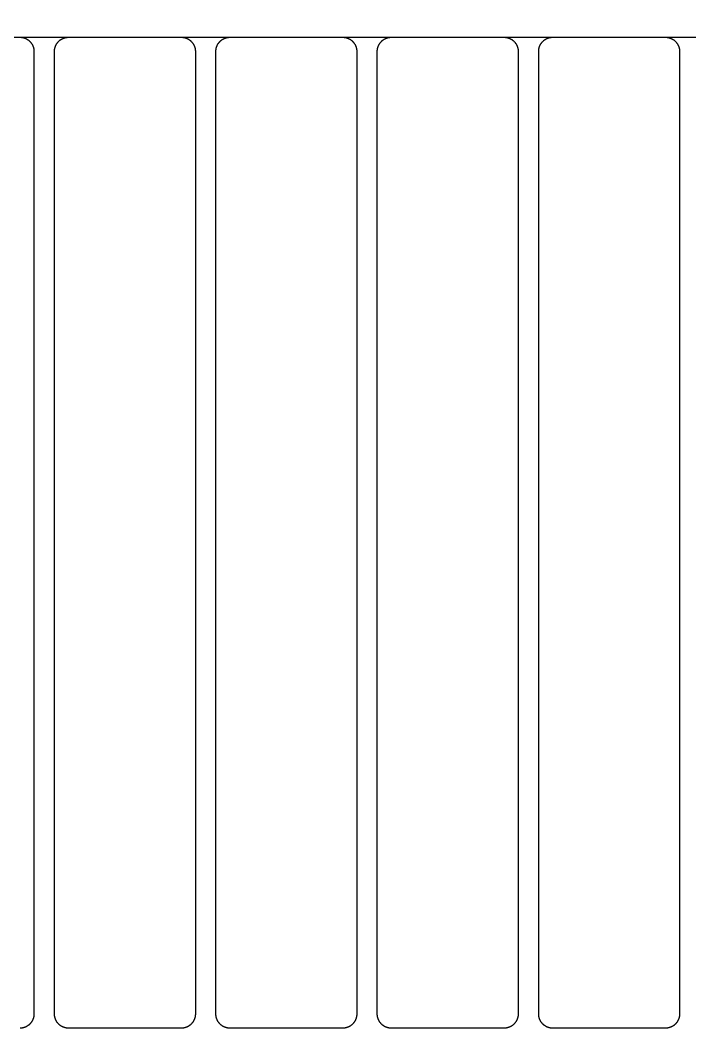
# Model space of a CAD drawing. Header units: millimetres. Extents: x -58335 to 291665, y -66693 to 213307.
# Drawn here: x 179955.4 to 180191.9, y -16251.8 to -15895.7 of the extents above; entities that cross this region are included whole.
import ezdxf

# ---------------------------------------------------------------- set-up
doc = ezdxf.new("R2010")
doc.units = ezdxf.units.MM
doc.header["$LTSCALE"] = 1000
for name, color, linetype in [('X-SITE$0$-MY-녹지', 254, 'Continuous'), ('X-SITE$0$-MY-시설선', 254, 'Continuous'), ('X-SITE$0$-MY-시설선 wood', 254, 'Continuous')]:
    doc.layers.add(name, color=color, linetype=linetype)
pattern_1 = [(0, (-29382.5, 14650.24), (317.5, 317.5), [158.75, -476.25]), (90, (-29303.13, 14570.87), (-317.5, 317.5), [158.75, -476.25])]

# ---------------------------------------------------------------- blocks, each defined once
blk = doc.blocks.new('X-SITE$0$GPSP-100')
at = {"layer": 'X-SITE$0$-MY-시설선'}
for points in [[(2154.22, -750), (2170.78, -750)], [(2211.22, -750), (2227.78, -750)], [(2268.22, -750), (2284.78, -750)], [(2325.22, -750), (2341.78, -750)], [(2382.22, -750), (2398.78, -750)]]:
    blk.add_lwpolyline(points, dxfattribs=at)
at = {"layer": 'X-SITE$0$-MY-시설선 wood'}
for points in [[(2166, -755), (2166, -754.89), (2166, -754.78), (2166.01, -754.66), (2166.02, -754.55), (2166.03, -754.44), (2166.05, -754.32), (2166.06, -754.21), (2166.08, -754.09), (2166.11, -753.97), (2166.13, -753.86), (2166.16, -753.74), (2166.19, -753.62), (2166.23, -753.51), (2166.27, -753.39), (2166.31, -753.28), (2166.35, -753.16), (2166.4, -753.04), (2166.45, -752.93), (2166.5, -752.82), (2166.56, -752.7), (2166.62, -752.59), (2166.68, -752.48), (2166.75, -752.37), (2166.82, -752.26), (2166.89, -752.16), (2166.96, -752.05), (2167.04, -751.95), (2167.12, -751.85), (2167.2, -751.75), (2167.29, -751.65), (2167.37, -751.56), (2167.46, -751.46), (2167.56, -751.37), (2167.65, -751.29), (2167.75, -751.2), (2167.85, -751.12), (2167.95, -751.04), (2168.05, -750.96), (2168.16, -750.89), (2168.26, -750.82), (2168.37, -750.75), (2168.48, -750.68), (2168.59, -750.62), (2168.7, -750.56), (2168.82, -750.5), (2168.93, -750.45), (2169.04, -750.4), (2169.16, -750.35), (2169.28, -750.31), (2169.39, -750.27), (2169.51, -750.23), (2169.62, -750.19), (2169.74, -750.16), (2169.86, -750.13), (2169.97, -750.11), (2170.09, -750.08), (2170.21, -750.06), (2170.32, -750.05), (2170.44, -750.03), (2170.55, -750.02), (2170.66, -750.01), (2170.78, -750), (2170.89, -750), (2171, -750)], [(2171, -750), (2211, -750)], [(2211, -750), (2211.11, -750), (2211.22, -750), (2211.34, -750.01), (2211.45, -750.02), (2211.56, -750.03), (2211.68, -750.05), (2211.79, -750.06), (2211.91, -750.08), (2212.03, -750.11), (2212.14, -750.13), (2212.26, -750.16), (2212.38, -750.19), (2212.49, -750.23), (2212.61, -750.27), (2212.72, -750.31), (2212.84, -750.35), (2212.96, -750.4), (2213.07, -750.45), (2213.18, -750.5), (2213.3, -750.56), (2213.41, -750.62), (2213.52, -750.68), (2213.63, -750.75), (2213.74, -750.82), (2213.84, -750.89), (2213.95, -750.96), (2214.05, -751.04), (2214.15, -751.12), (2214.25, -751.2), (2214.35, -751.29), (2214.44, -751.37), (2214.54, -751.46), (2214.63, -751.56), (2214.71, -751.65), (2214.8, -751.75), (2214.88, -751.85), (2214.96, -751.95), (2215.04, -752.05), (2215.11, -752.16), (2215.18, -752.26), (2215.25, -752.37), (2215.32, -752.48), (2215.38, -752.59), (2215.44, -752.7), (2215.5, -752.82), (2215.55, -752.93), (2215.6, -753.04), (2215.65, -753.16), (2215.69, -753.28), (2215.73, -753.39), (2215.77, -753.51), (2215.81, -753.62), (2215.84, -753.74), (2215.87, -753.86), (2215.89, -753.97), (2215.92, -754.09), (2215.94, -754.21), (2215.95, -754.32), (2215.97, -754.44), (2215.98, -754.55), (2215.99, -754.66), (2216, -754.78), (2216, -754.89), (2216, -755)], [(2223, -755), (2223, -754.89), (2223, -754.78), (2223.01, -754.66), (2223.02, -754.55), (2223.03, -754.44), (2223.05, -754.32), (2223.06, -754.21), (2223.08, -754.09), (2223.11, -753.97), (2223.13, -753.86), (2223.16, -753.74), (2223.19, -753.62), (2223.23, -753.51), (2223.27, -753.39), (2223.31, -753.28), (2223.35, -753.16), (2223.4, -753.04), (2223.45, -752.93), (2223.5, -752.82), (2223.56, -752.7), (2223.62, -752.59), (2223.68, -752.48), (2223.75, -752.37), (2223.82, -752.26), (2223.89, -752.16), (2223.96, -752.05), (2224.04, -751.95), (2224.12, -751.85), (2224.2, -751.75), (2224.29, -751.65), (2224.37, -751.56), (2224.46, -751.46), (2224.56, -751.37), (2224.65, -751.29), (2224.75, -751.2), (2224.85, -751.12), (2224.95, -751.04), (2225.05, -750.96), (2225.16, -750.89), (2225.26, -750.82), (2225.37, -750.75), (2225.48, -750.68), (2225.59, -750.62), (2225.7, -750.56), (2225.82, -750.5), (2225.93, -750.45), (2226.04, -750.4), (2226.16, -750.35), (2226.28, -750.31), (2226.39, -750.27), (2226.51, -750.23), (2226.62, -750.19), (2226.74, -750.16), (2226.86, -750.13), (2226.97, -750.11), (2227.09, -750.08), (2227.21, -750.06), (2227.32, -750.05), (2227.44, -750.03), (2227.55, -750.02), (2227.66, -750.01), (2227.78, -750), (2227.89, -750), (2228, -750)], [(2228, -750), (2268, -750)], [(2268, -750), (2268.11, -750), (2268.22, -750), (2268.34, -750.01), (2268.45, -750.02), (2268.56, -750.03), (2268.68, -750.05), (2268.79, -750.06), (2268.91, -750.08), (2269.03, -750.11), (2269.14, -750.13), (2269.26, -750.16), (2269.38, -750.19), (2269.49, -750.23), (2269.61, -750.27), (2269.72, -750.31), (2269.84, -750.35), (2269.96, -750.4), (2270.07, -750.45), (2270.18, -750.5), (2270.3, -750.56), (2270.41, -750.62), (2270.52, -750.68), (2270.63, -750.75), (2270.74, -750.82), (2270.84, -750.89), (2270.95, -750.96), (2271.05, -751.04), (2271.15, -751.12), (2271.25, -751.2), (2271.35, -751.29), (2271.44, -751.37), (2271.54, -751.46), (2271.63, -751.56), (2271.71, -751.65), (2271.8, -751.75), (2271.88, -751.85), (2271.96, -751.95), (2272.04, -752.05), (2272.11, -752.16), (2272.18, -752.26), (2272.25, -752.37), (2272.32, -752.48), (2272.38, -752.59), (2272.44, -752.7), (2272.5, -752.82), (2272.55, -752.93), (2272.6, -753.04), (2272.65, -753.16), (2272.69, -753.28), (2272.73, -753.39), (2272.77, -753.51), (2272.81, -753.62), (2272.84, -753.74), (2272.87, -753.86), (2272.89, -753.97), (2272.92, -754.09), (2272.94, -754.21), (2272.95, -754.32), (2272.97, -754.44), (2272.98, -754.55), (2272.99, -754.66), (2273, -754.78), (2273, -754.89), (2273, -755)], [(2280, -755), (2280, -754.89), (2280, -754.78), (2280.01, -754.66), (2280.02, -754.55), (2280.03, -754.44), (2280.05, -754.32), (2280.06, -754.21), (2280.08, -754.09), (2280.11, -753.97), (2280.13, -753.86), (2280.16, -753.74), (2280.19, -753.62), (2280.23, -753.51), (2280.27, -753.39), (2280.31, -753.28), (2280.35, -753.16), (2280.4, -753.04), (2280.45, -752.93), (2280.5, -752.82), (2280.56, -752.7), (2280.62, -752.59), (2280.68, -752.48), (2280.75, -752.37), (2280.82, -752.26), (2280.89, -752.16), (2280.96, -752.05), (2281.04, -751.95), (2281.12, -751.85), (2281.2, -751.75), (2281.29, -751.65), (2281.37, -751.56), (2281.46, -751.46), (2281.56, -751.37), (2281.65, -751.29), (2281.75, -751.2), (2281.85, -751.12), (2281.95, -751.04), (2282.05, -750.96), (2282.16, -750.89), (2282.26, -750.82), (2282.37, -750.75), (2282.48, -750.68), (2282.59, -750.62), (2282.7, -750.56), (2282.82, -750.5), (2282.93, -750.45), (2283.04, -750.4), (2283.16, -750.35), (2283.28, -750.31), (2283.39, -750.27), (2283.51, -750.23), (2283.62, -750.19), (2283.74, -750.16), (2283.86, -750.13), (2283.97, -750.11), (2284.09, -750.08), (2284.21, -750.06), (2284.32, -750.05), (2284.44, -750.03), (2284.55, -750.02), (2284.66, -750.01), (2284.78, -750), (2284.89, -750), (2285, -750)], [(2285, -750), (2325, -750)], [(2325, -750), (2325.11, -750), (2325.22, -750), (2325.34, -750.01), (2325.45, -750.02), (2325.56, -750.03), (2325.68, -750.05), (2325.79, -750.06), (2325.91, -750.08), (2326.03, -750.11), (2326.14, -750.13), (2326.26, -750.16), (2326.38, -750.19), (2326.49, -750.23), (2326.61, -750.27), (2326.72, -750.31), (2326.84, -750.35), (2326.96, -750.4), (2327.07, -750.45), (2327.18, -750.5), (2327.3, -750.56), (2327.41, -750.62), (2327.52, -750.68), (2327.63, -750.75), (2327.74, -750.82), (2327.84, -750.89), (2327.95, -750.96), (2328.05, -751.04), (2328.15, -751.12), (2328.25, -751.2), (2328.35, -751.29), (2328.44, -751.37), (2328.54, -751.46), (2328.63, -751.56), (2328.71, -751.65), (2328.8, -751.75), (2328.88, -751.85), (2328.96, -751.95), (2329.04, -752.05), (2329.11, -752.16), (2329.18, -752.26), (2329.25, -752.37), (2329.32, -752.48), (2329.38, -752.59), (2329.44, -752.7), (2329.5, -752.82), (2329.55, -752.93), (2329.6, -753.04), (2329.65, -753.16), (2329.69, -753.28), (2329.73, -753.39), (2329.77, -753.51), (2329.81, -753.62), (2329.84, -753.74), (2329.87, -753.86), (2329.89, -753.97), (2329.92, -754.09), (2329.94, -754.21), (2329.95, -754.32), (2329.97, -754.44), (2329.98, -754.55), (2329.99, -754.66), (2330, -754.78), (2330, -754.89), (2330, -755)], [(2337, -755), (2337, -754.89), (2337, -754.78), (2337.01, -754.66), (2337.02, -754.55), (2337.03, -754.44), (2337.05, -754.32), (2337.06, -754.21), (2337.08, -754.09), (2337.11, -753.97), (2337.13, -753.86), (2337.16, -753.74), (2337.19, -753.62), (2337.23, -753.51), (2337.27, -753.39), (2337.31, -753.28), (2337.35, -753.16), (2337.4, -753.04), (2337.45, -752.93), (2337.5, -752.82), (2337.56, -752.7), (2337.62, -752.59), (2337.68, -752.48), (2337.75, -752.37), (2337.82, -752.26), (2337.89, -752.16), (2337.96, -752.05), (2338.04, -751.95), (2338.12, -751.85), (2338.2, -751.75), (2338.29, -751.65), (2338.37, -751.56), (2338.46, -751.46), (2338.56, -751.37), (2338.65, -751.29), (2338.75, -751.2), (2338.85, -751.12), (2338.95, -751.04), (2339.05, -750.96), (2339.16, -750.89), (2339.26, -750.82), (2339.37, -750.75), (2339.48, -750.68), (2339.59, -750.62), (2339.7, -750.56), (2339.82, -750.5), (2339.93, -750.45), (2340.04, -750.4), (2340.16, -750.35), (2340.28, -750.31), (2340.39, -750.27), (2340.51, -750.23), (2340.62, -750.19), (2340.74, -750.16), (2340.86, -750.13), (2340.97, -750.11), (2341.09, -750.08), (2341.21, -750.06), (2341.32, -750.05), (2341.44, -750.03), (2341.55, -750.02), (2341.66, -750.01), (2341.78, -750), (2341.89, -750), (2342, -750)], [(2342, -750), (2382, -750)], [(2382, -750), (2382.11, -750), (2382.22, -750), (2382.34, -750.01), (2382.45, -750.02), (2382.56, -750.03), (2382.68, -750.05), (2382.79, -750.06), (2382.91, -750.08), (2383.03, -750.11), (2383.14, -750.13), (2383.26, -750.16), (2383.38, -750.19), (2383.49, -750.23), (2383.61, -750.27), (2383.72, -750.31), (2383.84, -750.35), (2383.96, -750.4), (2384.07, -750.45), (2384.18, -750.5), (2384.3, -750.56), (2384.41, -750.62), (2384.52, -750.68), (2384.63, -750.75), (2384.74, -750.82), (2384.84, -750.89), (2384.95, -750.96), (2385.05, -751.04), (2385.15, -751.12), (2385.25, -751.2), (2385.35, -751.29), (2385.44, -751.37), (2385.54, -751.46), (2385.63, -751.56), (2385.71, -751.65), (2385.8, -751.75), (2385.88, -751.85), (2385.96, -751.95), (2386.04, -752.05), (2386.11, -752.16), (2386.18, -752.26), (2386.25, -752.37), (2386.32, -752.48), (2386.38, -752.59), (2386.44, -752.7), (2386.5, -752.82), (2386.55, -752.93), (2386.6, -753.04), (2386.65, -753.16), (2386.69, -753.28), (2386.73, -753.39), (2386.77, -753.51), (2386.81, -753.62), (2386.84, -753.74), (2386.87, -753.86), (2386.89, -753.97), (2386.92, -754.09), (2386.94, -754.21), (2386.95, -754.32), (2386.97, -754.44), (2386.98, -754.55), (2386.99, -754.66), (2387, -754.78), (2387, -754.89), (2387, -755)], [(2394, -755), (2394, -754.89), (2394, -754.78), (2394.01, -754.66), (2394.02, -754.55), (2394.03, -754.44), (2394.05, -754.32), (2394.06, -754.21), (2394.08, -754.09), (2394.11, -753.97), (2394.13, -753.86), (2394.16, -753.74), (2394.19, -753.62), (2394.23, -753.51), (2394.27, -753.39), (2394.31, -753.28), (2394.35, -753.16), (2394.4, -753.04), (2394.45, -752.93), (2394.5, -752.82), (2394.56, -752.7), (2394.62, -752.59), (2394.68, -752.48), (2394.75, -752.37), (2394.82, -752.26), (2394.89, -752.16), (2394.96, -752.05), (2395.04, -751.95), (2395.12, -751.85), (2395.2, -751.75), (2395.29, -751.65), (2395.37, -751.56), (2395.46, -751.46), (2395.56, -751.37), (2395.65, -751.29), (2395.75, -751.2), (2395.85, -751.12), (2395.95, -751.04), (2396.05, -750.96), (2396.16, -750.89), (2396.26, -750.82), (2396.37, -750.75), (2396.48, -750.68), (2396.59, -750.62), (2396.7, -750.56), (2396.82, -750.5), (2396.93, -750.45), (2397.04, -750.4), (2397.16, -750.35), (2397.28, -750.31), (2397.39, -750.27), (2397.51, -750.23), (2397.62, -750.19), (2397.74, -750.16), (2397.86, -750.13), (2397.97, -750.11), (2398.09, -750.08), (2398.21, -750.06), (2398.32, -750.05), (2398.44, -750.03), (2398.55, -750.02), (2398.66, -750.01), (2398.78, -750), (2398.89, -750), (2399, -750)], [(2399, -750), (2439, -750)], [(2166, -1095), (2166, -755)], [(2216, -755), (2216, -1095)], [(2223, -1095), (2223, -755)], [(2273, -755), (2273, -1095)], [(2280, -1095), (2280, -755)], [(2330, -755), (2330, -1095)], [(2337, -1095), (2337, -755)], [(2387, -755), (2387, -1095)], [(2394, -1095), (2394, -755)], [(2171, -1100), (2170.89, -1100), (2170.78, -1100), (2170.66, -1099.99), (2170.55, -1099.98), (2170.44, -1099.97), (2170.32, -1099.95), (2170.21, -1099.94), (2170.09, -1099.92), (2169.97, -1099.89), (2169.86, -1099.87), (2169.74, -1099.84), (2169.62, -1099.81), (2169.51, -1099.77), (2169.39, -1099.73), (2169.28, -1099.69), (2169.16, -1099.65), (2169.04, -1099.6), (2168.93, -1099.55), (2168.82, -1099.5), (2168.7, -1099.44), (2168.59, -1099.38), (2168.48, -1099.32), (2168.37, -1099.25), (2168.26, -1099.18), (2168.16, -1099.11), (2168.05, -1099.04), (2167.95, -1098.96), (2167.85, -1098.88), (2167.75, -1098.8), (2167.65, -1098.71), (2167.56, -1098.63), (2167.46, -1098.54), (2167.37, -1098.44), (2167.29, -1098.35), (2167.2, -1098.25), (2167.12, -1098.15), (2167.04, -1098.05), (2166.96, -1097.95), (2166.89, -1097.84), (2166.82, -1097.74), (2166.75, -1097.63), (2166.68, -1097.52), (2166.62, -1097.41), (2166.56, -1097.3), (2166.5, -1097.18), (2166.45, -1097.07), (2166.4, -1096.96), (2166.35, -1096.84), (2166.31, -1096.72), (2166.27, -1096.61), (2166.23, -1096.49), (2166.19, -1096.38), (2166.16, -1096.26), (2166.13, -1096.14), (2166.11, -1096.03), (2166.08, -1095.91), (2166.06, -1095.79), (2166.05, -1095.68), (2166.03, -1095.56), (2166.02, -1095.45), (2166.01, -1095.34), (2166, -1095.22), (2166, -1095.11), (2166, -1095)], [(2216, -1095), (2216, -1095.11), (2216, -1095.22), (2215.99, -1095.34), (2215.98, -1095.45), (2215.97, -1095.56), (2215.95, -1095.68), (2215.94, -1095.79), (2215.92, -1095.91), (2215.89, -1096.03), (2215.87, -1096.14), (2215.84, -1096.26), (2215.81, -1096.38), (2215.77, -1096.49), (2215.73, -1096.61), (2215.69, -1096.72), (2215.65, -1096.84), (2215.6, -1096.96), (2215.55, -1097.07), (2215.5, -1097.18), (2215.44, -1097.3), (2215.38, -1097.41), (2215.32, -1097.52), (2215.25, -1097.63), (2215.18, -1097.74), (2215.11, -1097.84), (2215.04, -1097.95), (2214.96, -1098.05), (2214.88, -1098.15), (2214.8, -1098.25), (2214.71, -1098.35), (2214.63, -1098.44), (2214.54, -1098.54), (2214.44, -1098.63), (2214.35, -1098.71), (2214.25, -1098.8), (2214.15, -1098.88), (2214.05, -1098.96), (2213.95, -1099.04), (2213.84, -1099.11), (2213.74, -1099.18), (2213.63, -1099.25), (2213.52, -1099.32), (2213.41, -1099.38), (2213.3, -1099.44), (2213.18, -1099.5), (2213.07, -1099.55), (2212.96, -1099.6), (2212.84, -1099.65), (2212.72, -1099.69), (2212.61, -1099.73), (2212.49, -1099.77), (2212.38, -1099.81), (2212.26, -1099.84), (2212.14, -1099.87), (2212.03, -1099.89), (2211.91, -1099.92), (2211.79, -1099.94), (2211.68, -1099.95), (2211.56, -1099.97), (2211.45, -1099.98), (2211.34, -1099.99), (2211.22, -1100), (2211.11, -1100), (2211, -1100)], [(2228, -1100), (2227.89, -1100), (2227.78, -1100), (2227.66, -1099.99), (2227.55, -1099.98), (2227.44, -1099.97), (2227.32, -1099.95), (2227.21, -1099.94), (2227.09, -1099.92), (2226.97, -1099.89), (2226.86, -1099.87), (2226.74, -1099.84), (2226.62, -1099.81), (2226.51, -1099.77), (2226.39, -1099.73), (2226.28, -1099.69), (2226.16, -1099.65), (2226.04, -1099.6), (2225.93, -1099.55), (2225.82, -1099.5), (2225.7, -1099.44), (2225.59, -1099.38), (2225.48, -1099.32), (2225.37, -1099.25), (2225.26, -1099.18), (2225.16, -1099.11), (2225.05, -1099.04), (2224.95, -1098.96), (2224.85, -1098.88), (2224.75, -1098.8), (2224.65, -1098.71), (2224.56, -1098.63), (2224.46, -1098.54), (2224.37, -1098.44), (2224.29, -1098.35), (2224.2, -1098.25), (2224.12, -1098.15), (2224.04, -1098.05), (2223.96, -1097.95), (2223.89, -1097.84), (2223.82, -1097.74), (2223.75, -1097.63), (2223.68, -1097.52), (2223.62, -1097.41), (2223.56, -1097.3), (2223.5, -1097.18), (2223.45, -1097.07), (2223.4, -1096.96), (2223.35, -1096.84), (2223.31, -1096.72), (2223.27, -1096.61), (2223.23, -1096.49), (2223.19, -1096.38), (2223.16, -1096.26), (2223.13, -1096.14), (2223.11, -1096.03), (2223.08, -1095.91), (2223.06, -1095.79), (2223.05, -1095.68), (2223.03, -1095.56), (2223.02, -1095.45), (2223.01, -1095.34), (2223, -1095.22), (2223, -1095.11), (2223, -1095)], [(2273, -1095), (2273, -1095.11), (2273, -1095.22), (2272.99, -1095.34), (2272.98, -1095.45), (2272.97, -1095.56), (2272.95, -1095.68), (2272.94, -1095.79), (2272.92, -1095.91), (2272.89, -1096.03), (2272.87, -1096.14), (2272.84, -1096.26), (2272.81, -1096.38), (2272.77, -1096.49), (2272.73, -1096.61), (2272.69, -1096.72), (2272.65, -1096.84), (2272.6, -1096.96), (2272.55, -1097.07), (2272.5, -1097.18), (2272.44, -1097.3), (2272.38, -1097.41), (2272.32, -1097.52), (2272.25, -1097.63), (2272.18, -1097.74), (2272.11, -1097.84), (2272.04, -1097.95), (2271.96, -1098.05), (2271.88, -1098.15), (2271.8, -1098.25), (2271.71, -1098.35), (2271.63, -1098.44), (2271.54, -1098.54), (2271.44, -1098.63), (2271.35, -1098.71), (2271.25, -1098.8), (2271.15, -1098.88), (2271.05, -1098.96), (2270.95, -1099.04), (2270.84, -1099.11), (2270.74, -1099.18), (2270.63, -1099.25), (2270.52, -1099.32), (2270.41, -1099.38), (2270.3, -1099.44), (2270.18, -1099.5), (2270.07, -1099.55), (2269.96, -1099.6), (2269.84, -1099.65), (2269.72, -1099.69), (2269.61, -1099.73), (2269.49, -1099.77), (2269.38, -1099.81), (2269.26, -1099.84), (2269.14, -1099.87), (2269.03, -1099.89), (2268.91, -1099.92), (2268.79, -1099.94), (2268.68, -1099.95), (2268.56, -1099.97), (2268.45, -1099.98), (2268.34, -1099.99), (2268.22, -1100), (2268.11, -1100), (2268, -1100)], [(2285, -1100), (2284.89, -1100), (2284.78, -1100), (2284.66, -1099.99), (2284.55, -1099.98), (2284.44, -1099.97), (2284.32, -1099.95), (2284.21, -1099.94), (2284.09, -1099.92), (2283.97, -1099.89), (2283.86, -1099.87), (2283.74, -1099.84), (2283.62, -1099.81), (2283.51, -1099.77), (2283.39, -1099.73), (2283.28, -1099.69), (2283.16, -1099.65), (2283.04, -1099.6), (2282.93, -1099.55), (2282.82, -1099.5), (2282.7, -1099.44), (2282.59, -1099.38), (2282.48, -1099.32), (2282.37, -1099.25), (2282.26, -1099.18), (2282.16, -1099.11), (2282.05, -1099.04), (2281.95, -1098.96), (2281.85, -1098.88), (2281.75, -1098.8), (2281.65, -1098.71), (2281.56, -1098.63), (2281.46, -1098.54), (2281.37, -1098.44), (2281.29, -1098.35), (2281.2, -1098.25), (2281.12, -1098.15), (2281.04, -1098.05), (2280.96, -1097.95), (2280.89, -1097.84), (2280.82, -1097.74), (2280.75, -1097.63), (2280.68, -1097.52), (2280.62, -1097.41), (2280.56, -1097.3), (2280.5, -1097.18), (2280.45, -1097.07), (2280.4, -1096.96), (2280.35, -1096.84), (2280.31, -1096.72), (2280.27, -1096.61), (2280.23, -1096.49), (2280.19, -1096.38), (2280.16, -1096.26), (2280.13, -1096.14), (2280.11, -1096.03), (2280.08, -1095.91), (2280.06, -1095.79), (2280.05, -1095.68), (2280.03, -1095.56), (2280.02, -1095.45), (2280.01, -1095.34), (2280, -1095.22), (2280, -1095.11), (2280, -1095)], [(2330, -1095), (2330, -1095.11), (2330, -1095.22), (2329.99, -1095.34), (2329.98, -1095.45), (2329.97, -1095.56), (2329.95, -1095.68), (2329.94, -1095.79), (2329.92, -1095.91), (2329.89, -1096.03), (2329.87, -1096.14), (2329.84, -1096.26), (2329.81, -1096.38), (2329.77, -1096.49), (2329.73, -1096.61), (2329.69, -1096.72), (2329.65, -1096.84), (2329.6, -1096.96), (2329.55, -1097.07), (2329.5, -1097.18), (2329.44, -1097.3), (2329.38, -1097.41), (2329.32, -1097.52), (2329.25, -1097.63), (2329.18, -1097.74), (2329.11, -1097.84), (2329.04, -1097.95), (2328.96, -1098.05), (2328.88, -1098.15), (2328.8, -1098.25), (2328.71, -1098.35), (2328.63, -1098.44), (2328.54, -1098.54), (2328.44, -1098.63), (2328.35, -1098.71), (2328.25, -1098.8), (2328.15, -1098.88), (2328.05, -1098.96), (2327.95, -1099.04), (2327.84, -1099.11), (2327.74, -1099.18), (2327.63, -1099.25), (2327.52, -1099.32), (2327.41, -1099.38), (2327.3, -1099.44), (2327.18, -1099.5), (2327.07, -1099.55), (2326.96, -1099.6), (2326.84, -1099.65), (2326.72, -1099.69), (2326.61, -1099.73), (2326.49, -1099.77), (2326.38, -1099.81), (2326.26, -1099.84), (2326.14, -1099.87), (2326.03, -1099.89), (2325.91, -1099.92), (2325.79, -1099.94), (2325.68, -1099.95), (2325.56, -1099.97), (2325.45, -1099.98), (2325.34, -1099.99), (2325.22, -1100), (2325.11, -1100), (2325, -1100)], [(2342, -1100), (2341.89, -1100), (2341.78, -1100), (2341.66, -1099.99), (2341.55, -1099.98), (2341.44, -1099.97), (2341.32, -1099.95), (2341.21, -1099.94), (2341.09, -1099.92), (2340.97, -1099.89), (2340.86, -1099.87), (2340.74, -1099.84), (2340.62, -1099.81), (2340.51, -1099.77), (2340.39, -1099.73), (2340.28, -1099.69), (2340.16, -1099.65), (2340.04, -1099.6), (2339.93, -1099.55), (2339.82, -1099.5), (2339.7, -1099.44), (2339.59, -1099.38), (2339.48, -1099.32), (2339.37, -1099.25), (2339.26, -1099.18), (2339.16, -1099.11), (2339.05, -1099.04), (2338.95, -1098.96), (2338.85, -1098.88), (2338.75, -1098.8), (2338.65, -1098.71), (2338.56, -1098.63), (2338.46, -1098.54), (2338.37, -1098.44), (2338.29, -1098.35), (2338.2, -1098.25), (2338.12, -1098.15), (2338.04, -1098.05), (2337.96, -1097.95), (2337.89, -1097.84), (2337.82, -1097.74), (2337.75, -1097.63), (2337.68, -1097.52), (2337.62, -1097.41), (2337.56, -1097.3), (2337.5, -1097.18), (2337.45, -1097.07), (2337.4, -1096.96), (2337.35, -1096.84), (2337.31, -1096.72), (2337.27, -1096.61), (2337.23, -1096.49), (2337.19, -1096.38), (2337.16, -1096.26), (2337.13, -1096.14), (2337.11, -1096.03), (2337.08, -1095.91), (2337.06, -1095.79), (2337.05, -1095.68), (2337.03, -1095.56), (2337.02, -1095.45), (2337.01, -1095.34), (2337, -1095.22), (2337, -1095.11), (2337, -1095)], [(2387, -1095), (2387, -1095.11), (2387, -1095.22), (2386.99, -1095.34), (2386.98, -1095.45), (2386.97, -1095.56), (2386.95, -1095.68), (2386.94, -1095.79), (2386.92, -1095.91), (2386.89, -1096.03), (2386.87, -1096.14), (2386.84, -1096.26), (2386.81, -1096.38), (2386.77, -1096.49), (2386.73, -1096.61), (2386.69, -1096.72), (2386.65, -1096.84), (2386.6, -1096.96), (2386.55, -1097.07), (2386.5, -1097.18), (2386.44, -1097.3), (2386.38, -1097.41), (2386.32, -1097.52), (2386.25, -1097.63), (2386.18, -1097.74), (2386.11, -1097.84), (2386.04, -1097.95), (2385.96, -1098.05), (2385.88, -1098.15), (2385.8, -1098.25), (2385.71, -1098.35), (2385.63, -1098.44), (2385.54, -1098.54), (2385.44, -1098.63), (2385.35, -1098.71), (2385.25, -1098.8), (2385.15, -1098.88), (2385.05, -1098.96), (2384.95, -1099.04), (2384.84, -1099.11), (2384.74, -1099.18), (2384.63, -1099.25), (2384.52, -1099.32), (2384.41, -1099.38), (2384.3, -1099.44), (2384.18, -1099.5), (2384.07, -1099.55), (2383.96, -1099.6), (2383.84, -1099.65), (2383.72, -1099.69), (2383.61, -1099.73), (2383.49, -1099.77), (2383.38, -1099.81), (2383.26, -1099.84), (2383.14, -1099.87), (2383.03, -1099.89), (2382.91, -1099.92), (2382.79, -1099.94), (2382.68, -1099.95), (2382.56, -1099.97), (2382.45, -1099.98), (2382.34, -1099.99), (2382.22, -1100), (2382.11, -1100), (2382, -1100)], [(2399, -1100), (2398.89, -1100), (2398.78, -1100), (2398.66, -1099.99), (2398.55, -1099.98), (2398.44, -1099.97), (2398.32, -1099.95), (2398.21, -1099.94), (2398.09, -1099.92), (2397.97, -1099.89), (2397.86, -1099.87), (2397.74, -1099.84), (2397.62, -1099.81), (2397.51, -1099.77), (2397.39, -1099.73), (2397.28, -1099.69), (2397.16, -1099.65), (2397.04, -1099.6), (2396.93, -1099.55), (2396.82, -1099.5), (2396.7, -1099.44), (2396.59, -1099.38), (2396.48, -1099.32), (2396.37, -1099.25), (2396.26, -1099.18), (2396.16, -1099.11), (2396.05, -1099.04), (2395.95, -1098.96), (2395.85, -1098.88), (2395.75, -1098.8), (2395.65, -1098.71), (2395.56, -1098.63), (2395.46, -1098.54), (2395.37, -1098.44), (2395.29, -1098.35), (2395.2, -1098.25), (2395.12, -1098.15), (2395.04, -1098.05), (2394.96, -1097.95), (2394.89, -1097.84), (2394.82, -1097.74), (2394.75, -1097.63), (2394.68, -1097.52), (2394.62, -1097.41), (2394.56, -1097.3), (2394.5, -1097.18), (2394.45, -1097.07), (2394.4, -1096.96), (2394.35, -1096.84), (2394.31, -1096.72), (2394.27, -1096.61), (2394.23, -1096.49), (2394.19, -1096.38), (2394.16, -1096.26), (2394.13, -1096.14), (2394.11, -1096.03), (2394.08, -1095.91), (2394.06, -1095.79), (2394.05, -1095.68), (2394.03, -1095.56), (2394.02, -1095.45), (2394.01, -1095.34), (2394, -1095.22), (2394, -1095.11), (2394, -1095)], [(2211, -1100), (2171, -1100)], [(2268, -1100), (2228, -1100)], [(2325, -1100), (2285, -1100)], [(2382, -1100), (2342, -1100)]]:
    blk.add_lwpolyline(points, dxfattribs=at)
blk = doc.blocks.new('X-SITE$0$240910_L-1F')
at = {"layer": 'X-SITE$0$-MY-녹지'}
h = blk.add_hatch(dxfattribs=at)
h.set_pattern_fill('CROSS', color=256, scale=50, style=2)
h.set_pattern_definition(pattern_1)
edge = h.paths.add_edge_path()
edge.add_line((167850, -2045.25), (167850, 3516.56))
edge.add_arc((169000, 3516.56), 1150, 135, 180, ccw=False)
edge.add_line((168186.83, 4329.73), (170751.04, 6893.95))
edge.add_arc((170150, 7494.99), 850, 315, 360)
edge.add_line((171000, 7494.99), (171000, 10430.77))
edge.add_arc((170650, 10430.77), 350, 0, 90)
edge.add_line((170650, 10780.77), (169000, 10780.77))
edge.add_line((169000, 10780.77), (169000, 15580.77))
edge.add_line((169000, 15580.77), (171150, 15580.77))
edge.add_arc((171150, 15930.77), 350, 270, 360)
edge.add_line((171500, 15930.77), (171500, 18665.51))
edge.add_line((171500, 18665.51), (172500, 19665.51))
edge.add_line((172500, 19665.51), (172500, 33574.84))
edge.add_arc((171500, 32018.4), 1850, 57.27956, 90)
edge.add_line((171500, 33868.4), (163650, 33868.4))
edge.add_line((163650, 33868.4), (163650, -2251.6))
edge.add_line((163650, -2251.6), (118350, -2251.6))
edge.add_line((118350, -2251.6), (118350, 24610.81))
edge.add_arc((118000, 24610.81), 350, 0, 134.5656)
edge.add_line((117754.4, 24860.17), (112674.6, 19856.82))
edge.add_arc((113271.07, 19251.24), 850, 134.56562, 180)
edge.add_line((112421.07, 19251.24), (112421.07, -3601.59))
edge.add_arc((113271.07, -3601.59), 850, 180, 270)
edge.add_line((113271.07, -4451.59), (115271.08, -4451.59))
edge.add_line((115271.08, -4451.59), (117627.53, -6101.59))
edge.add_line((117627.53, -6101.59), (164145.73, -6101.6))
edge.add_line((164145.73, -6101.6), (167601.04, -2646.29))
edge.add_arc((167000, -2045.25), 850, 314.99999, 360)
h = blk.add_hatch(dxfattribs=at)
h.set_pattern_fill('CROSS', color=256, scale=50, style=2)
h.set_pattern_definition(pattern_1)
edge = h.paths.add_edge_path()
edge.add_line((167850, -2045.25), (167850, 3516.56))
edge.add_arc((169000, 3516.56), 1150, 135, 180, ccw=False)
edge.add_line((168186.83, 4329.73), (170751.04, 6893.95))
edge.add_arc((170150, 7494.99), 850, 315, 360)
edge.add_line((171000, 7494.99), (171000, 10430.77))
edge.add_arc((170650, 10430.77), 350, 0, 90)
edge.add_line((170650, 10780.77), (169000, 10780.77))
edge.add_line((169000, 10780.77), (169000, 15580.77))
edge.add_line((169000, 15580.77), (171150, 15580.77))
edge.add_arc((171150, 15930.77), 350, 270, 360)
edge.add_line((171500, 15930.77), (171500, 18665.51))
edge.add_line((171500, 18665.51), (172500, 19665.51))
edge.add_line((172500, 19665.51), (172500, 33574.84))
edge.add_arc((171500, 32018.4), 1850, 57.27956, 90)
edge.add_line((171500, 33868.4), (163650, 33868.4))
edge.add_line((163650, 33868.4), (163650, -2251.6))
edge.add_line((163650, -2251.6), (118350, -2251.6))
edge.add_line((118350, -2251.6), (118350, 24610.81))
edge.add_arc((118000, 24610.81), 350, 0, 134.5656)
edge.add_line((117754.4, 24860.17), (112674.6, 19856.82))
edge.add_arc((113271.07, 19251.24), 850, 134.56562, 180)
edge.add_line((112421.07, 19251.24), (112421.07, -3601.59))
edge.add_arc((113271.07, -3601.59), 850, 180, 270)
edge.add_line((113271.07, -4451.59), (115271.08, -4451.59))
edge.add_line((115271.08, -4451.59), (117627.53, -6101.59))
edge.add_line((117627.53, -6101.59), (164145.73, -6101.6))
edge.add_line((164145.73, -6101.6), (167601.04, -2646.29))
edge.add_arc((167000, -2045.25), 850, 314.99999, 360)
at = {"layer": 'X-SITE$0$-MY-시설선', "xscale": -1}
blk.add_blockref('X-SITE$0$GPSP-100', (152971.9, -501.6), dxfattribs=at)
blk.add_blockref('X-SITE$0$GPSP-100', (152971.9, -501.6), dxfattribs=at)

msp = doc.modelspace()

# ---------------------------------------------------------------- block references
msp.add_blockref('X-SITE$0$240910_L-1F', (29382.5, -14650.24))

doc.saveas('drawing.dxf')
